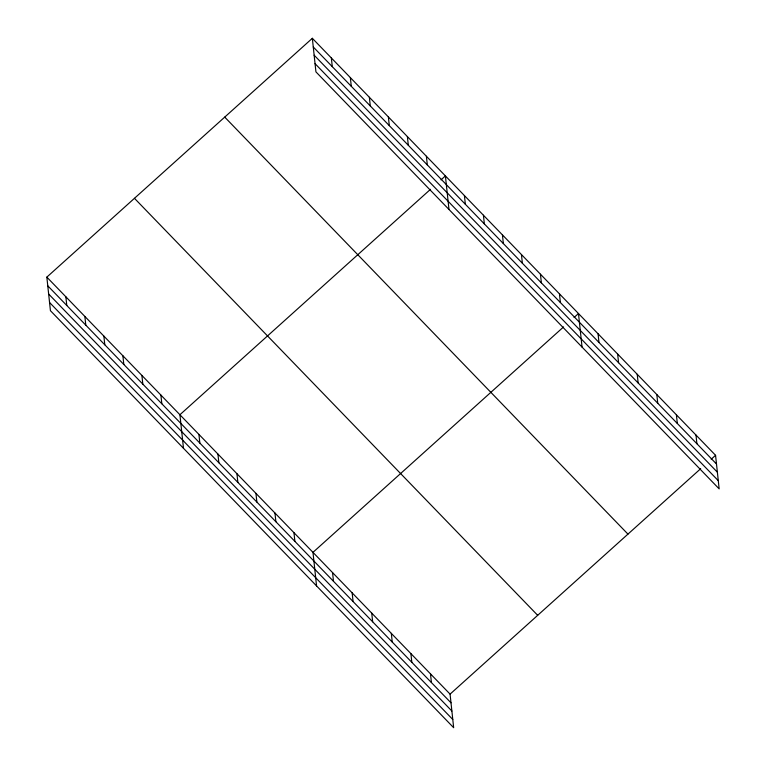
<?xml version="1.0" encoding="UTF-8"?>
<svg xmlns="http://www.w3.org/2000/svg" width="766" height="766" viewBox="0 0 766 766"><rect width="100%" height="100%" fill="white"/><g stroke="black" fill="none" stroke-linecap="round" stroke-linejoin="round"><path stroke-width="1.15" d="M46.841 277.129L450.073 694.13L453.663 727.7L50.432 310.69L46.841 277.129L312.337 38.3L715.568 455.31L719.159 488.871L315.927 71.87L312.337 38.3M430.511 189.307L179.914 414.741L183.495 448.301M441.025 179.857L445.4 175.912L448.991 209.482M563.575 326.919L312.978 552.353L316.559 585.913M574.088 317.469L578.474 313.524L582.055 347.094M450.073 694.13L700.67 468.706M711.183 459.246L715.568 455.31M313.265 46.985L716.497 463.995M314.146 55.2L717.378 472.201M315.046 63.655L718.278 480.665M224.725 117.112L627.957 534.122M134.462 198.317L537.684 615.318M47.77 285.814L451.002 702.824M48.651 294.029L451.883 711.03M49.551 302.484L452.783 719.494M695.988 435.05L696.907 443.744M676.397 414.799L677.326 423.483M656.816 394.538L657.745 403.232M637.226 374.287L638.155 382.981M617.645 354.036L618.574 362.72M598.055 333.775L598.983 342.469M559.458 293.866L560.386 302.551M540.451 274.209L541.38 282.893M521.445 254.551L522.374 263.236M502.429 234.884L503.358 243.578M483.423 215.227L484.351 223.921M464.416 195.569L465.345 204.263M426.394 156.254L427.323 164.939M407.388 136.597L408.316 145.281M388.381 116.939L389.3 125.624M369.365 97.272L370.294 105.967M430.492 673.879L431.421 682.563M350.359 77.615L351.288 86.309M410.902 653.628L411.83 662.312M331.352 57.957L332.281 66.652M391.321 633.367L392.249 642.061M371.73 613.116L372.659 621.8M352.149 592.855L353.078 601.549M332.559 572.604L333.488 581.298M293.962 532.696L294.891 541.38M274.956 513.029L275.884 521.723M255.949 493.371L256.878 502.065M236.943 473.714L237.862 482.408M217.927 454.056L218.856 462.741M198.921 434.399L199.849 443.083M160.898 395.084L161.827 403.768M141.892 375.417L142.821 384.111M122.886 355.759L123.814 364.453M103.87 336.102L104.798 344.796M84.863 316.444L85.792 325.129M65.857 296.787L66.786 305.471"/></g></svg>
